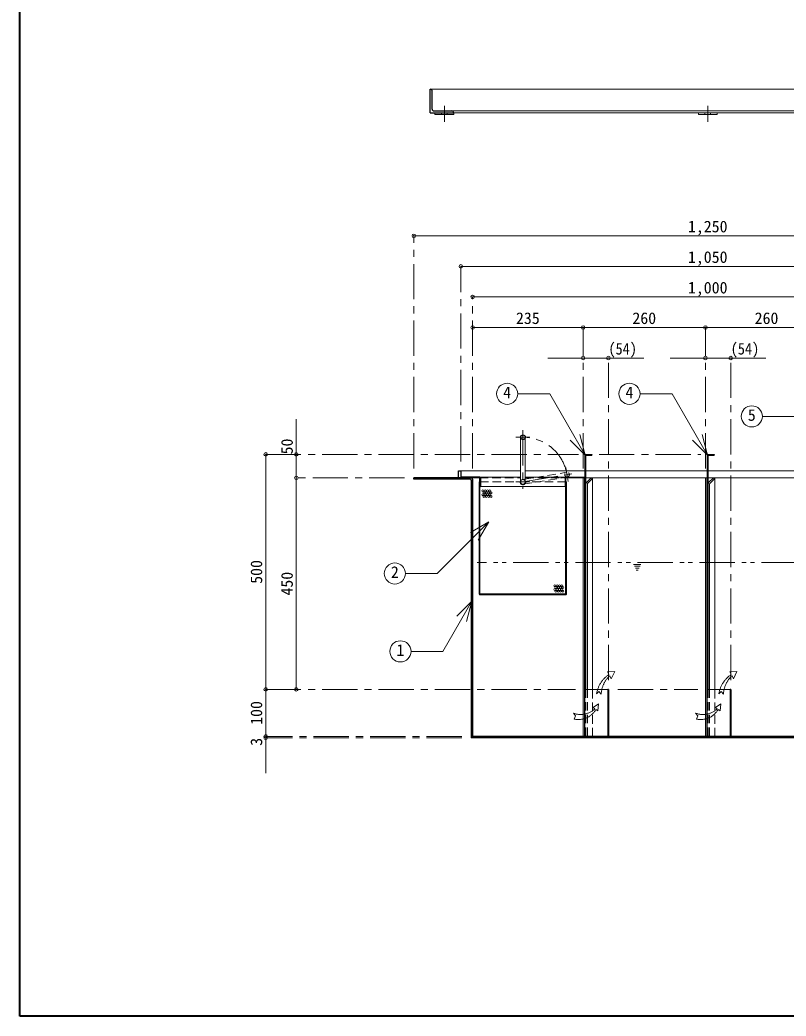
# Model space of a CAD drawing. Units: millimetres at full size, sheet at 1:15; some dimension numbers follow another scale. Extents: x -3171 to 2904, y -2098 to 2117.
# Drawn here: x -3171 to -1542, y -2098 to 21 of the extents above; entities that cross this region are included whole.
import ezdxf
from ezdxf.enums import TextEntityAlignment as Align

# ---------------------------------------------------------------- set-up
doc = ezdxf.new("R2010")
doc.units = ezdxf.units.MM
doc.header["$LTSCALE"] = 15
doc.header["$PDMODE"] = 32
doc.header["$PDSIZE"] = 7.5
for name, pattern in [('CHAIN1', [8, 5, -1, 1, -1]), ('DASHED1', [1.8, 1.2, -0.6]), ('DOUBLE_CHAIN1', [8.8, 5, -1, 0.6, -0.6, 0.6, -1])]:
    doc.linetypes.add(name, pattern=pattern)
doc.layers.add('0-0_ﾚｲﾔ1', color=4, linetype='Continuous', lineweight=9)
doc.styles.add('ＭＳ ゴシック', font='')
doc.styles.get('ＭＳ ゴシック').set_extended_font_data('MS Gothic')

msp = doc.modelspace()

# ---------------------------------------------------------------- linework, layer by layer
at = {"layer": '0-0_ﾚｲﾔ1', "color": 1, "lineweight": 40}
for p, q in [((-3170.88, -2097.95), (-3170.88, 2117.05)), ((2904.12, -2097.95), (-3170.88, -2097.95))]:
    msp.add_line(p, q, dxfattribs=at)
at = {"layer": '0-0_ﾚｲﾔ1', "color": 5, "lineweight": 25}
for p, q in [((-2298.38, -176.15), (-2298.38, -126.15)), ((-2294.38, -168.15), (-2294.38, -130.15)), ((-2298.38, -176.15), (-2248.38, -176.15)), ((-2290.38, -172.15), (-2252.38, -172.15)), ((-1969.63, -904.45), (-1969.63, -1402.95)), ((-1968.13, -902.95), (-1954.63, -902.95)), ((-1968.13, -905.2), (-1968.13, -1402.95)), ((-1967.38, -904.45), (-1954.63, -904.45)), ((-1954.63, -902.95), (-1954.63, -904.45)), ((-1709.63, -904.45), (-1709.63, -1402.95)), ((-1708.13, -902.95), (-1694.63, -902.95)), ((-1708.13, -905.2), (-1708.13, -1402.95)), ((-1707.38, -904.45), (-1694.63, -904.45)), ((-1694.63, -902.95), (-1694.63, -904.45)), ((-2333.38, -955.95), (-2333.38, -952.95)), ((-2193.63, -952.95), (-2333.38, -952.95)), ((-2233.38, -937.95), (-2233.38, -952.95)), ((-2231.38, -951.45), (-2231.38, -952.95)), ((-2192.88, -951.45), (-2231.38, -951.45)), ((-2191.38, -952.95), (-2191.38, -971.45)), ((-2011.38, -952.95), (-2011.38, -971.45)), ((-2009.88, -951.45), (-1971.38, -951.45)), ((-1971.38, -952.95), (-2009.13, -952.95)), ((-1971.38, -952.95), (-1971.38, -951.45)), ((-2212.88, -955.95), (-2333.38, -955.95)), ((-2211.38, -957.45), (-2211.38, -1505.95)), ((-2208.38, -955.95), (-2208.38, -1502.95)), ((-2193.88, -961.45), (-2192.88, -961.45)), ((-2193.88, -1200.45), (-2193.88, -961.45)), ((-2192.88, -1199.95), (-2192.88, -953.7)), ((-2192.88, -971.45), (-2191.38, -971.45)), ((-2011.38, -971.45), (-2009.88, -971.45)), ((-2009.88, -1199.95), (-2009.88, -953.7)), ((-2009.88, -961.45), (-2008.88, -961.45)), ((-2008.88, -1200.45), (-2008.88, -961.45)), ((-2009.88, -1201.45), (-2192.88, -1201.45)), ((-2010.38, -1200.45), (-2192.38, -1200.45)), ((-1968.13, -1402.95), (-1969.63, -1402.95)), ((-1921.13, -1402.95), (-1921.13, -1502.95)), ((-1919.63, -1402.95), (-1921.13, -1402.95)), ((-1919.63, -1402.95), (-1919.63, -1502.95)), ((-1708.13, -1402.95), (-1709.63, -1402.95)), ((-1661.13, -1402.95), (-1661.13, -1502.95)), ((-1659.63, -1402.95), (-1661.13, -1402.95)), ((-1659.63, -1402.95), (-1659.63, -1502.95)), ((-1205.38, -1502.95), (-2211.38, -1502.95)), ((-1205.38, -1505.95), (-2211.38, -1505.95))]:
    msp.add_line(p, q, dxfattribs=at)
at = {"layer": '0-0_ﾚｲﾔ1', "color": 7, "lineweight": 18}
for p, q in [((-1118.38, -126.15), (-2298.38, -126.15)), ((-2252.38, -172.15), (-1164.38, -172.15)), ((-2248.38, -176.15), (-1168.38, -176.15)), ((-2112.49, -774.04), (-2044.04, -774.04)), ((-1968.8, -904.36), (-2044.04, -774.04)), ((-1852.49, -774.04), (-1784.04, -774.04)), ((-1708.8, -904.36), (-1784.04, -774.04)), ((-1592.31, -822.11), (-1523.86, -822.11)), ((-2106.38, -866.59), (-2106.38, -961.45)), ((-2096.38, -866.45), (-2096.38, -961.45)), ((-1968.8, -904.36), (-1980.45, -860.89)), ((-1708.8, -904.36), (-1720.45, -860.89)), ((-1968.8, -904.36), (-2000.62, -872.54)), ((-1708.8, -904.36), (-1740.62, -872.54)), ((-1973.38, -1502.95), (-1973.38, -952.95)), ((-1971.38, -952.95), (-1970.38, -952.95)), ((-1970.38, -1502.95), (-1970.38, -952.95)), ((-1966.5, -963.08), (-1956.38, -952.95)), ((-1956.38, -952.95), (-1954.26, -955.08)), ((-1713.38, -952.95), (-1710.38, -952.95)), ((-1713.38, -1502.95), (-1713.38, -952.95)), ((-1710.38, -1502.95), (-1710.38, -952.95)), ((-1706.5, -963.08), (-1696.38, -952.95)), ((-1696.38, -952.95), (-1694.26, -955.08)), ((-1967.38, -965.2), (-1967.38, -1402.95)), ((-1964.38, -965.82), (-1964.38, -1402.95)), ((-1963.94, -964.76), (-1954.26, -955.08)), ((-1707.38, -965.2), (-1707.38, -1402.95)), ((-1704.38, -965.82), (-1704.38, -1402.95)), ((-1703.94, -964.76), (-1694.26, -955.08)), ((-2173.77, -1046.69), (-2283.44, -1156.35)), ((-2173.77, -1046.69), (-2212.75, -1069.19)), ((-2173.77, -1046.69), (-2196.27, -1085.66)), ((-2351.2, -1156.35), (-2283.44, -1156.35)), ((-2210.03, -1215.31), (-2271.69, -1322.11)), ((-2210.03, -1215.31), (-2241.85, -1247.13)), ((-2210.03, -1215.31), (-2221.68, -1258.78)), ((-2339.36, -1322.11), (-2271.69, -1322.11)), ((-1969.63, -1402.95), (-1969.63, -1502.95)), ((-1968.13, -1402.95), (-1921.13, -1402.95)), ((-1709.63, -1402.95), (-1709.63, -1502.95)), ((-1708.13, -1402.95), (-1661.13, -1402.95))]:
    msp.add_line(p, q, dxfattribs=at)
at = {"layer": '0-0_ﾚｲﾔ1', "linetype": 'CHAIN1'}
for p, q in [((-2268.38, -195.15), (-2268.38, -161.15)), ((-1708.38, -195.15), (-1708.38, -161.15)), ((-2333.38, -932.95), (-2333.38, -437.95)), ((-2233.38, -917.95), (-2233.38, -502.95)), ((-2208.38, -932.95), (-2208.38, -567.95)), ((-1973.38, -932.95), (-1973.38, -632.95)), ((-1713.38, -932.95), (-1713.38, -632.95)), ((-1919.63, -1382.95), (-1919.63, -697.95)), ((-1659.63, -1382.95), (-1659.63, -697.95)), ((-2116.38, -866.45), (-2086.38, -866.45)), ((-2101.38, -851.45), (-2101.38, -976.45)), ((-2648.38, -902.95), (-1983.13, -902.95)), ((-1939.63, -902.95), (-1723.13, -902.95)), ((-2005.21, -960.8), (-2010.09, -931.2)), ((-2353.38, -952.95), (-2583.38, -952.95)), ((-2101.38, -961.45), (-1992.85, -943.56)), ((-2116.38, -961.45), (-2086.38, -961.45)), ((-2648.38, -1402.95), (-1989.63, -1402.95)), ((-1899.63, -1402.95), (-1729.63, -1402.95)), ((-2231.38, -1502.95), (-2648.38, -1502.95)), ((-2231.38, -1505.95), (-2648.38, -1505.95))]:
    msp.add_line(p, q, dxfattribs=at)
at = {"layer": '0-0_ﾚｲﾔ1'}
for p, q in [((-2288.38, -180.15), (-2288.38, -176.15)), ((-2288.38, -180.15), (-2248.38, -180.15)), ((-2248.38, -180.15), (-2248.38, -176.15)), ((-1728.38, -180.15), (-1728.38, -176.15)), ((-1728.38, -180.15), (-1688.38, -180.15)), ((-1688.38, -180.15), (-1688.38, -176.15)), ((-2333.38, -437.95), (-1083.38, -437.95)), ((-1183.38, -502.95), (-2233.38, -502.95)), ((-2208.38, -567.95), (-1208.38, -567.95)), ((-1973.38, -632.95), (-2208.38, -632.95)), ((-1713.38, -632.95), (-1973.38, -632.95)), ((-1453.38, -632.95), (-1713.38, -632.95)), ((-1844.63, -697.95), (-2048.38, -697.95)), ((-1584.63, -697.95), (-1788.38, -697.95)), ((-2583.38, -827.95), (-2583.38, -952.95)), ((-2648.38, -902.95), (-2648.38, -1402.95)), ((-2583.38, -952.95), (-2583.38, -1402.95)), ((-2233.38, -937.95), (-2106.38, -937.95)), ((-2192.88, -951.45), (-2106.38, -951.45)), ((-2096.38, -937.95), (-1969.63, -937.95)), ((-2096.38, -951.45), (-2009.88, -951.45)), ((-1971.38, -952.95), (-1969.63, -952.95)), ((-1968.13, -937.95), (-1709.63, -937.95)), ((-1968.13, -952.95), (-1713.38, -952.95)), ((-1953.38, -1402.95), (-1953.38, -952.95)), ((-1710.38, -952.95), (-1709.63, -952.95)), ((-1708.13, -937.95), (-1183.38, -937.95)), ((-1708.13, -952.95), (-1453.38, -952.95)), ((-1693.38, -1402.95), (-1693.38, -952.95)), ((-2191.38, -971.45), (-2011.38, -971.45)), ((-2648.38, -1402.95), (-2648.38, -1502.95)), ((-2648.38, -1502.95), (-2648.38, -1580.95))]:
    msp.add_line(p, q, dxfattribs=at)
at = {"layer": '0-0_ﾚｲﾔ1', "linetype": 'DASHED1'}
for p, q in [((-2274.38, -180.15), (-2274.38, -176.15)), ((-2262.38, -180.15), (-2262.38, -176.15)), ((-1714.38, -180.15), (-1714.38, -176.15)), ((-1702.38, -180.15), (-1702.38, -176.15)), ((-2193.63, -952.95), (-2106.38, -952.95)), ((-2102.2, -956.52), (-2008.46, -941.06)), ((-2100.57, -966.39), (-2006.83, -950.93)), ((-2096.38, -952.95), (-2009.13, -952.95)), ((-2192.88, -961.45), (-2116.38, -961.45)), ((-2009.88, -961.45), (-2086.38, -961.45)), ((-1968.13, -1402.95), (-1968.13, -1502.95)), ((-1967.38, -1402.95), (-1967.38, -1502.95)), ((-1964.38, -1402.95), (-1964.38, -1502.95)), ((-1953.38, -1502.95), (-1953.38, -1402.95)), ((-1708.13, -1402.95), (-1708.13, -1502.95)), ((-1707.38, -1402.95), (-1707.38, -1502.95)), ((-1704.38, -1402.95), (-1704.38, -1502.95)), ((-1693.38, -1502.95), (-1693.38, -1402.95))]:
    msp.add_line(p, q, dxfattribs=at)
at = {"layer": '0-0_ﾚｲﾔ1', "linetype": 'DOUBLE_CHAIN1'}
for p, q in [((-1386.88, -1132.95), (-2198.38, -1132.95)), ((-1850.38, -1136.95), (-1866.38, -1136.95)), ((-1852.38, -1140.95), (-1864.38, -1140.95)), ((-1854.38, -1144.95), (-1862.38, -1144.95)), ((-1856.38, -1148.95), (-1860.38, -1148.95)), ((-1918.45, -1371.17), (-1921.5, -1365.42)), ((-1916.78, -1373.96), (-1913.92, -1380.14)), ((-1658.45, -1371.17), (-1661.5, -1365.42)), ((-1656.78, -1373.96), (-1653.92, -1380.14)), ((-1951.75, -1441.57), (-1940.57, -1433.93)), ((-1942.06, -1448.28), (-1940.57, -1433.93)), ((-1691.75, -1441.57), (-1680.57, -1433.93)), ((-1682.06, -1448.28), (-1680.57, -1433.93)), ((-1951.75, -1441.57), (-1948.28, -1443.97)), ((-1946.24, -1445.39), (-1942.06, -1448.28)), ((-1691.75, -1441.57), (-1688.28, -1443.97)), ((-1686.24, -1445.39), (-1682.06, -1448.28))]:
    msp.add_line(p, q, dxfattribs=at)
at = {"layer": '0-0_ﾚｲﾔ1', "color": 5, "lineweight": 25}
msp.add_lwpolyline([(-2238.38, -952.95), (-2238.38, -937.95), (-2233.38, -937.95)], dxfattribs=at)
at = {"layer": '0-0_ﾚｲﾔ1', "linetype": 'DOUBLE_CHAIN1'}
for points in [[(-1921.5, -1365.42), (-1906.34, -1364.52), (-1913.92, -1380.14)], [(-1661.5, -1365.42), (-1646.34, -1364.52), (-1653.92, -1380.14)], [(-1944.85, -1412.6), (-1939.73, -1407.6), (-1934.98, -1412.88)], [(-1684.85, -1412.6), (-1679.73, -1407.6), (-1674.98, -1412.88)], [(-1994.14, -1453.5), (-1989.87, -1459.37), (-1992.3, -1466.18)], [(-1734.14, -1453.5), (-1729.87, -1459.37), (-1732.3, -1466.18)]]:
    msp.add_lwpolyline(points, dxfattribs=at)
at = {"layer": '0-0_ﾚｲﾔ1', "color": 7, "lineweight": 18}
for centre in [(-2134.99, -774.04), (-1874.99, -774.04), (-1614.81, -822.11), (-2373.7, -1156.35), (-2361.86, -1322.11)]:
    msp.add_circle(centre, 22.5, dxfattribs=at)
at = {"layer": '0-0_ﾚｲﾔ1', "color": 5, "lineweight": 25}
msp.add_circle((-2101.38, -866.45), 5, dxfattribs=at)
at = {"layer": '0-0_ﾚｲﾔ1', "linetype": 'DASHED1'}
msp.add_circle((-2007.65, -946), 5, dxfattribs=at)
at = {"layer": '0-0_ﾚｲﾔ1'}
for centre in [(-2186.74, -980.71), (-2186.74, -988.71), (-2184.24, -984.71), (-2184.24, -992.71), (-2181.74, -980.71), (-2181.74, -988.71), (-2179.24, -984.71), (-2179.24, -992.71), (-2176.74, -980.71), (-2176.74, -988.71), (-2174.24, -984.71), (-2174.24, -992.71), (-2171.74, -980.71), (-2171.74, -988.71), (-2169.24, -984.71), (-2169.24, -992.71), (-2033.74, -1182.26), (-2031.24, -1186.26), (-2028.74, -1182.26), (-2026.24, -1186.26), (-2023.74, -1182.26), (-2021.24, -1186.26), (-2018.74, -1182.26), (-2016.24, -1186.26), (-2033.74, -1190.26), (-2031.24, -1194.26), (-2028.74, -1190.26), (-2026.24, -1194.26), (-2023.74, -1190.26), (-2021.24, -1194.26), (-2018.74, -1190.26), (-2016.24, -1194.26)]:
    msp.add_circle(centre, 2, dxfattribs=at)
at = {"layer": '0-0_ﾚｲﾔ1', "color": 5, "lineweight": 25}
for centre, radius, start, end in [((-2298.38, -130.15), 4, 0, 90), ((-2290.38, -168.15), 4, 180, 270), ((-2252.38, -176.15), 4, 0, 90), ((-1968.13, -904.45), 1.5, 90, 180), ((-1967.38, -905.2), 0.75, 90, 180), ((-1708.13, -904.45), 1.5, 90, 180), ((-1707.38, -905.2), 0.75, 90, 180), ((-2211.38, -955.95), 3, 0, 90), ((-2193.63, -953.7), 0.75, 0, 90), ((-2192.88, -952.95), 1.5, 0, 90), ((-2009.88, -952.95), 1.5, 90, 180), ((-2009.13, -953.7), 0.75, 90, 180), ((-2212.88, -957.45), 1.5, 0, 90), ((-2192.88, -1200.45), 1, 180, 270), ((-2192.38, -1199.95), 0.5, 180, 270), ((-2010.38, -1199.95), 0.5, 270, 0), ((-2009.88, -1200.45), 1, 270, 0)]:
    msp.add_arc(centre, radius, start, end, dxfattribs=at)
at = {"layer": '0-0_ﾚｲﾔ1', "linetype": 'CHAIN1'}
msp.add_arc((-2101.38, -961.45), 95, 9.36346, 90, dxfattribs=at)
at = {"layer": '0-0_ﾚｲﾔ1', "linetype": 'DASHED1'}
for radius, start, end in [(6, 180, 0), (5, 0, 180)]:
    msp.add_arc((-2101.38, -961.45), radius, start, end, dxfattribs=at)
at = {"layer": '0-0_ﾚｲﾔ1', "color": 7, "lineweight": 18}
for centre, radius, start, end in [((-2101.38, -961.45), 5, 180, 0), ((-1964.38, -965.2), 3, 135, 180), ((-1962.88, -965.82), 1.5, 135, 180), ((-1704.38, -965.2), 3, 135, 180), ((-1702.88, -965.82), 1.5, 135, 180)]:
    msp.add_arc(centre, radius, start, end, dxfattribs=at)
at = {"layer": '0-0_ﾚｲﾔ1', "linetype": 'DOUBLE_CHAIN1'}
for centre, radius, start, end in [((-1884.03, -1422.24), 61.59, 123.98307, 170.99646), ((-1878.73, -1415.47), 56.31, 132.51176, 177.36854), ((-1624.03, -1422.24), 61.59, 123.98307, 170.99646), ((-1618.73, -1415.47), 56.31, 132.51176, 177.36854), ((-1978.73, -1412.55), 43.76, 249.37581, 314.10079), ((-1983.46, -1424.34), 42.76, 258.06872, 330.51954), ((-1718.73, -1412.55), 43.76, 249.37581, 314.10079), ((-1723.46, -1424.34), 42.76, 258.06872, 330.51954)]:
    msp.add_arc(centre, radius, start, end, dxfattribs=at)
at = {"layer": '0-0_ﾚｲﾔ1', "color": 1}
for p in [(-2333.38, -437.95), (-2233.38, -502.95), (-2208.38, -567.95), (-2208.38, -632.95), (-1973.38, -632.95), (-1713.38, -632.95), (-1973.38, -697.95), (-1919.63, -697.95), (-1713.38, -697.95), (-1659.63, -697.95), (-2648.38, -902.95), (-2583.38, -902.95), (-2583.38, -952.95), (-2648.38, -1402.95), (-2583.38, -1402.95), (-2648.38, -1502.95), (-2648.38, -1505.95)]:
    msp.add_point(p, dxfattribs=at)

# ---------------------------------------------------------------- texts
at = {"layer": '0-0_ﾚｲﾔ1', "color": 7, "style": 'ＭＳ ゴシック'}
for s, p in [('1,250', (-1750.57, -437.95)), ('1,050', (-1750.57, -502.95)), ('1,000', (-1750.57, -567.95)), ('235', (-2116.2, -632.95)), ('260', (-1868.7, -632.95)), ('260', (-1608.7, -632.95)), ('4', (-2143.43, -790.91)), ('4', (-1883.43, -790.91)), ('5', (-1623.25, -838.98)), ('2', (-2382.13, -1173.22)), ('1', (-2370.29, -1338.98))]:
    msp.add_text(s, height=24.74, dxfattribs=at).set_placement(p, align=Align.BOTTOM_LEFT)
at = {"layer": '0-0_ﾚｲﾔ1', "color": 7, "style": 'ＭＳ ゴシック', "width": 0.9}
for p in [(-1919.63, -697.95), (-1659.63, -697.95)]:
    msp.add_text('(54)', height=24.74, dxfattribs=at).set_placement(p, align=Align.BOTTOM_LEFT)
at = {"layer": '0-0_ﾚｲﾔ1', "color": 7, "style": 'ＭＳ ゴシック'}
for s, p in [('50', (-2583.38, -902.95)), ('500', (-2648.38, -1178.27)), ('450', (-2583.38, -1203.27)), ('100', (-2648.38, -1478.27)), ('3', (-2648.38, -1522.83))]:
    msp.add_text(s, height=24.74, rotation=90, dxfattribs=at).set_placement(p, align=Align.BOTTOM_LEFT)

doc.saveas('drawing.dxf')
